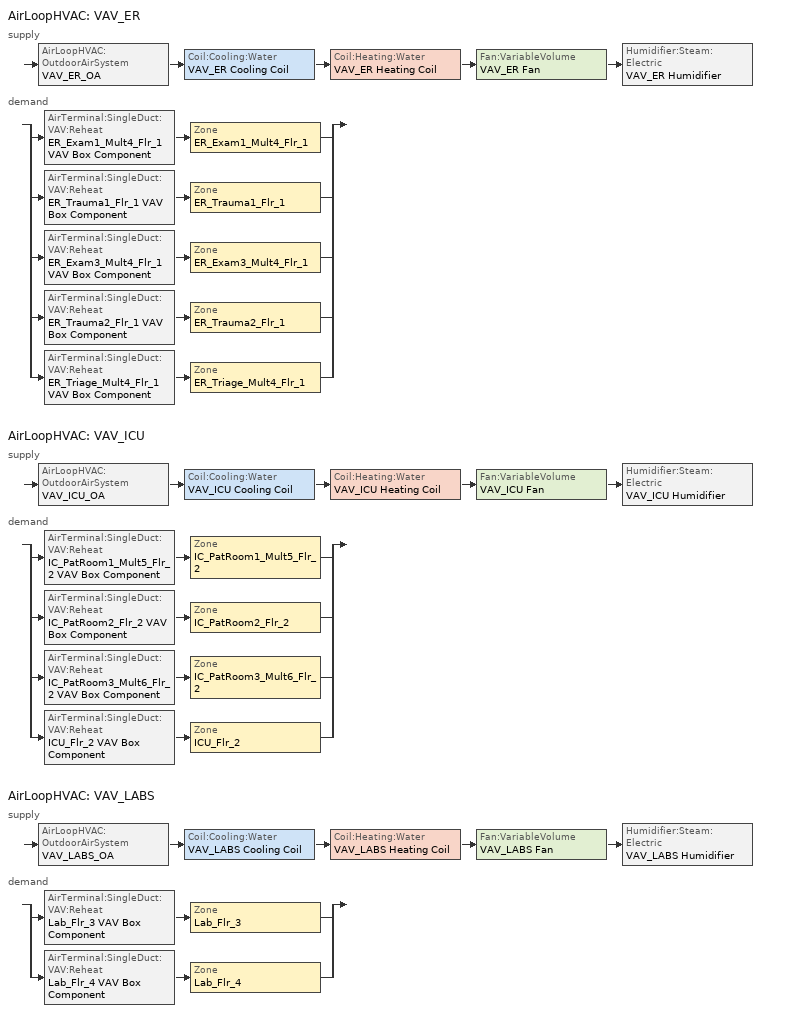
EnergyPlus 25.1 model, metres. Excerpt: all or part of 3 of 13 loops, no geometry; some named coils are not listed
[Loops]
AirLoopHVAC 'VAV_ER'
 supply: AirLoopHVAC:OutdoorAirSystem 'VAV_ER_OA' > Coil:Cooling:Water 'VAV_ER Cooling Coil' > Coil:Heating:Water 'VAV_ER Heating Coil' > Fan:VariableVolume 'VAV_ER Fan' > Humidifier:Steam:Electric 'VAV_ER Humidifier'
 demand: split
  | AirTerminal:SingleDuct:VAV:Reheat 'ER_Exam1_Mult4_Flr_1 VAV Box Component' > Zone 'ER_Exam1_Mult4_Flr_1'
  | AirTerminal:SingleDuct:VAV:Reheat 'ER_Trauma1_Flr_1 VAV Box Component' > Zone 'ER_Trauma1_Flr_1'
  | AirTerminal:SingleDuct:VAV:Reheat 'ER_Exam3_Mult4_Flr_1 VAV Box Component' > Zone 'ER_Exam3_Mult4_Flr_1'
  | AirTerminal:SingleDuct:VAV:Reheat 'ER_Trauma2_Flr_1 VAV Box Component' > Zone 'ER_Trauma2_Flr_1'
  | AirTerminal:SingleDuct:VAV:Reheat 'ER_Triage_Mult4_Flr_1 VAV Box Component' > Zone 'ER_Triage_Mult4_Flr_1'
AirLoopHVAC 'VAV_ICU'
 supply: AirLoopHVAC:OutdoorAirSystem 'VAV_ICU_OA' > Coil:Cooling:Water 'VAV_ICU Cooling Coil' > Coil:Heating:Water 'VAV_ICU Heating Coil' > Fan:VariableVolume 'VAV_ICU Fan' > Humidifier:Steam:Electric 'VAV_ICU Humidifier'
 demand: split
  | AirTerminal:SingleDuct:VAV:Reheat 'IC_PatRoom1_Mult5_Flr_2 VAV Box Component' > Zone 'IC_PatRoom1_Mult5_Flr_2'
  | AirTerminal:SingleDuct:VAV:Reheat 'IC_PatRoom2_Flr_2 VAV Box Component' > Zone 'IC_PatRoom2_Flr_2'
  | AirTerminal:SingleDuct:VAV:Reheat 'IC_PatRoom3_Mult6_Flr_2 VAV Box Component' > Zone 'IC_PatRoom3_Mult6_Flr_2'
  | AirTerminal:SingleDuct:VAV:Reheat 'ICU_Flr_2 VAV Box Component' > Zone 'ICU_Flr_2'
AirLoopHVAC 'VAV_LABS'
 supply: AirLoopHVAC:OutdoorAirSystem 'VAV_LABS_OA' > Coil:Cooling:Water 'VAV_LABS Cooling Coil' > Coil:Heating:Water 'VAV_LABS Heating Coil' > Fan:VariableVolume 'VAV_LABS Fan' > Humidifier:Steam:Electric 'VAV_LABS Humidifier'
 demand: split
  | AirTerminal:SingleDuct:VAV:Reheat 'Lab_Flr_3 VAV Box Component' > Zone 'Lab_Flr_3'
  | AirTerminal:SingleDuct:VAV:Reheat 'Lab_Flr_4 VAV Box Component' > Zone 'Lab_Flr_4'
[AirLoopHVAC] Design supply air flow rate=Autosize
VAV_ER; VAV_ICU; VAV_LABS
[AirTerminal:SingleDuct:VAV:Reheat] Availability schedule=ALWAYS_ON; Constant minimum air flow fraction=1; Convergence tolerance=0.001; Damper heating action=ReverseWithLimits; Maximum air flow rate=Autosize; Maximum flow fraction during reheat=0.5; Maximum hot water or steam flow rate=Autosize; Maximum reheat air temperature=40; Minimum hot water or steam flow rate=0; Zone minimum air flow input method=Constant
Name | Reheat coil
ER_Exam1_Mult4_Flr_1 VAV Box Component | ER_Exam1_Mult4_Flr_1 VAV Box Reheat Coil
ER_Exam3_Mult4_Flr_1 VAV Box Component | ER_Exam3_Mult4_Flr_1 VAV Box Reheat Coil
ER_Trauma1_Flr_1 VAV Box Component | ER_Trauma1_Flr_1 VAV Box Reheat Coil
ER_Trauma2_Flr_1 VAV Box Component | ER_Trauma2_Flr_1 VAV Box Reheat Coil
ER_Triage_Mult4_Flr_1 VAV Box Component | ER_Triage_Mult4_Flr_1 VAV Box Reheat Coil
ICU_Flr_2 VAV Box Component | ICU_Flr_2 VAV Box Reheat Coil
IC_PatRoom1_Mult5_Flr_2 VAV Box Component | IC_PatRoom1_Mult5_Flr_2 VAV Box Reheat Coil
IC_PatRoom2_Flr_2 VAV Box Component | IC_PatRoom2_Flr_2 VAV Box Reheat Coil
IC_PatRoom3_Mult6_Flr_2 VAV Box Component | IC_PatRoom3_Mult6_Flr_2 VAV Box Reheat Coil
Lab_Flr_3 VAV Box Component | Lab_Flr_3 VAV Box Reheat Coil
Lab_Flr_4 VAV Box Component | Lab_Flr_4 VAV Box Reheat Coil
[Coil:Cooling:Water] Availability schedule=Always_On; Design air flow rate=Autosize; Design inlet air humidity ratio=Autosize; Design inlet air temperature=Autosize; Design inlet water temperature=Autosize; Design outlet air humidity ratio=Autosize; Design outlet air temperature=Autosize; Design water flow rate=Autosize; Heat exchanger configuration=CrossFlow; Type of analysis=SimpleAnalysis
VAV_ER Cooling Coil; VAV_ICU Cooling Coil; VAV_LABS Cooling Coil
[Coil:Heating:Water] Availability schedule=Always_On; Maximum water flow rate=Autosize; Performance input method=UFactorTimesAreaAndDesignWaterFlowRate; Rated capacity=Autosize; Rated inlet air temperature=-20; Rated inlet water temperature=82.22; Rated outlet air temperature=12.8; Rated outlet water temperature=54.44; U factor times area value=Autosize
VAV_ER Heating Coil; VAV_ICU Heating Coil; VAV_LABS Heating Coil
[Controller:OutdoorAir] Economizer control action type=ModulateFlow; Economizer control type=NoEconomizer; Lockout type=LockoutWithHeating; Maximum outdoor air flow rate=Autosize; Minimum limit type=FixedMinimum; Minimum outdoor air flow rate=Autosize; Minimum outdoor air schedule=MinOA_Sched
Name | Minimum fraction of outdoor air schedule | Heat recovery bypass control type
VAV_ER_OA_Controller | VAV_ER_OAminOAFracSchedule
VAV_ICU_OA_Controller | VAV_ICU_OAminOAFracSchedule | BypassWhenOAFlowGreaterThanMinimum
VAV_LABS_OA_Controller | VAV_LABS_OAminOAFracSchedule
[Controller:WaterCoil] Actuator variable=Flow; Control variable=Temperature; Maximum actuated flow=Autosize; Minimum actuated flow=0
Name | Action | Controller convergence tolerance
VAV_ER_CoolC_Controller; VAV_ICU_CoolC_Controller; VAV_LABS_CoolC_Controller | Reverse
VAV_ER_HeatC_Controller; VAV_ICU_HeatC_Controller; VAV_LABS_HeatC_Controller | Normal | 0.0001
[DesignSpecification:OutdoorAir] Outdoor air method=Flow/Area
Name | Outdoor air flow per zone floor area
SZ DSOA ER_Exam1_Mult4_Flr_1; SZ DSOA ER_Exam3_Mult4_Flr_1; SZ DSOA ER_Trauma1_Flr_1; SZ DSOA ER_Trauma2_Flr_1; SZ DSOA ER_Triage_Mult4_Flr_1; SZ DSOA ICU_Flr_2; SZ DSOA IC_PatRoom1_Mult5_Flr_2; SZ DSOA IC_PatRoom2_Flr_2; SZ DSOA IC_PatRoom3_Mult6_Flr_2 | 0.00237066
SZ DSOA Lab_Flr_3; SZ DSOA Lab_Flr_4 | 0.0011684
[Fan:VariableVolume] Availability schedule=HVACOperationSchd; Fan power coefficient 5=0; Fan power minimum flow fraction=0.25; Fan power minimum flow rate input method=Fraction; Maximum flow rate=Autosize; Motor in airstream fraction=1
Name | Fan power coefficient 1 | Fan power coefficient 2 | Fan power coefficient 3 | Fan power coefficient 4 | Fan total efficiency | Motor efficiency | Pressure rise
VAV_ER Fan | 0.0408 | 0.088 | -0.0729 | 0.9437 | 0.6045 | 0.93 | 1314.72
VAV_ICU Fan | 0.0408 | 0.088 | -0.0729 | 0.9437 | 0.6045 | 0.93 | 1389.42
VAV_LABS Fan | 0.189848 | 0.31447 | 0.495682 | 0 | 0.59605 | 0.917 | 1314.72
[HeatExchanger:AirToAir:SensibleAndLatent]
VAV_ICU OA Heat Recovery: Availability schedule=Always_On; Frost control type=ExhaustOnly; Heat exchanger type=Rotary; Initial defrost time fraction=0.167; Latent effectiveness at 100 cooling air flow=0.6; Latent effectiveness at 100 heating air flow=0.6; Nominal electric power=1539.65; Nominal supply air flow rate=Autosize; Rate of defrost time fraction increase=1.44; Sensible effectiveness at 100 cooling air flow=0.75; Sensible effectiveness at 100 heating air flow=0.7; Supply air outlet temperature control=Yes; Threshold temperature=-23.3
[Humidifier:Steam:Electric] Availability schedule=Always_On; Rated capacity=3.72e-05; Rated fan power=0; Rated power=100000; Standby power=0
VAV_ER Humidifier; VAV_ICU Humidifier; VAV_LABS Humidifier
[SetpointManager:MixedAir] Control variable=Temperature
Name | Setpoint node or nodelist
VAV_ER_CoolC SAT Manager | VAV_ER_CoolC-VAV_ER_HeatCNode
VAV_ER_HeatC MixedAir Manager | VAV_ER_HeatC-VAV_ER FanNode
VAV_ER_OAMixed Air Temp Manager | VAV_ER_OA-VAV_ER_CoolCNode
VAV_ICU_CoolC SAT Manager | VAV_ICU_CoolC-VAV_ICU_HeatCNode
VAV_ICU_HeatC MixedAir Manager | VAV_ICU_HeatC-VAV_ICU FanNode
VAV_ICU_OAMixed Air Temp Manager | VAV_ICU_OA-VAV_ICU_CoolCNode
VAV_LABS_CoolC SAT Manager | VAV_LABS_CoolC-VAV_LABS_HeatCNode
VAV_LABS_HeatC MixedAir Manager | VAV_LABS_HeatC-VAV_LABS FanNode
VAV_LABS_OAMixed Air Temp Manager | VAV_LABS_OA-VAV_LABS_CoolCNode
[SetpointManager:MultiZone:Humidity:Maximum]
Name | Hvac air loop | Setpoint node or nodelist
VAV_ER CoolC HUMRAT setpoint | VAV_ER | VAV_ER_CoolC-VAV_ER_HeatCNode
VAV_ICU CoolC HUMRAT setpoint | VAV_ICU | VAV_ICU_CoolC-VAV_ICU_HeatCNode
VAV_LABS CoolC HUMRAT setpoint | VAV_LABS | VAV_LABS_CoolC-VAV_LABS_HeatCNode
[SetpointManager:MultiZone:Humidity:Minimum]
Name | Hvac air loop | Setpoint node or nodelist
VAV_ER Humidifier HUMRAT setpoint | VAV_ER | VAV_ER Supply Equipment Outlet Node
VAV_ICU Humidifier HUMRAT setpoint | VAV_ICU | VAV_ICU Supply Equipment Outlet Node
VAV_LABS Humidifier HUMRAT setpoint | VAV_LABS | VAV_LABS Supply Equipment Outlet Node
[SetpointManager:OutdoorAirPretreat]
VAV_ICU Heat Exchanger Supply Air Temp Manager: Control variable=Temperature; Maximum setpoint humidity ratio=1; Maximum setpoint temperature=99; Minimum setpoint humidity ratio=1e-05; Minimum setpoint temperature=-99; Setpoint node or nodelist=VAV_ICU Heat Recovery Outlet Node
[Sizing:System] 100 outdoor air in cooling=No; 100 outdoor air in heating=No; Central cooling design supply air humidity ratio=0.0085; Central cooling design supply air temperature=12.8; Central heating design supply air humidity ratio=0.008; Central heating design supply air temperature=-15; Central heating maximum system air flow ratio=1; Cooling supply air flow rate=0; Cooling supply air flow rate method=DesignDay; Design outdoor air flow rate=Autosize; Heating supply air flow rate=0; Heating supply air flow rate method=DesignDay; Precool design humidity ratio=0.008; Precool design temperature=12.8; Preheat design humidity ratio=0.008; Preheat design temperature=7; System outdoor air method=ZoneSum; Type of load to size on=Sensible
Name | Type of zone sum to use
VAV_ER; VAV_ICU | NonCoincident
VAV_LABS | Coincident
[Sizing:Zone] Cooling design air flow rate=0; Cooling minimum air flow fraction=0; Heating design air flow method=DesignDay; Heating design air flow rate=0; Zone cooling design supply air humidity ratio=0.0085; Zone cooling design supply air humidity ratio difference=0.005; Zone cooling design supply air temperature=12.8; Zone cooling design supply air temperature input method=SupplyAirTemperature; Zone heating design supply air humidity ratio=0.008; Zone heating design supply air temperature=40; Zone heating design supply air temperature input method=SupplyAirTemperature; Zone humidification design supply air humidity ratio difference=0.005; Zone latent cooling design supply air humidity ratio input method=HumidityRatioDifference; Zone latent heating design supply air humidity ratio input method=HumidityRatioDifference; Zone load sizing method=Sensible Load Only No Latent Load
Name | Cooling design air flow method | Cooling minimum air flow per zone floor area | Design specification outdoor air object
ER_Exam1_Mult4_Flr_1 | DesignDayWithLimit | 0.0142221 | SZ DSOA ER_Exam1_Mult4_Flr_1
ER_Trauma1_Flr_1 | DesignDayWithLimit | 0.0142221 | SZ DSOA ER_Trauma1_Flr_1
ER_Exam3_Mult4_Flr_1 | DesignDayWithLimit | 0.0142221 | SZ DSOA ER_Exam3_Mult4_Flr_1
ER_Trauma2_Flr_1 | DesignDayWithLimit | 0.0142221 | SZ DSOA ER_Trauma2_Flr_1
ER_Triage_Mult4_Flr_1 | DesignDayWithLimit | 0.0142221 | SZ DSOA ER_Triage_Mult4_Flr_1
IC_PatRoom1_Mult5_Flr_2 | DesignDayWithLimit | 0.00711111 | SZ DSOA IC_PatRoom1_Mult5_Flr_2
IC_PatRoom2_Flr_2 | DesignDayWithLimit | 0.00711111 | SZ DSOA IC_PatRoom2_Flr_2
IC_PatRoom3_Mult6_Flr_2 | DesignDayWithLimit | 0.00711111 | SZ DSOA IC_PatRoom3_Mult6_Flr_2
ICU_Flr_2 | DesignDayWithLimit | 0.00711111 | SZ DSOA ICU_Flr_2
Lab_Flr_3 | DesignDay |  | SZ DSOA Lab_Flr_3
Lab_Flr_4 | DesignDay |  | SZ DSOA Lab_Flr_4
[ThermostatSetpoint:DualSetpoint] Cooling setpoint temperature schedule=ClgSetP_Sch; Heating setpoint temperature schedule=HtgSetP_Sch
ER_Exam1_Mult4_Flr_1 Dual SP Control; ER_Exam3_Mult4_Flr_1 Dual SP Control; ER_Trauma1_Flr_1 Dual SP Control; ER_Trauma2_Flr_1 Dual SP Control; ER_Triage_Mult4_Flr_1 Dual SP Control; ICU_Flr_2 Dual SP Control; IC_PatRoom1_Mult5_Flr_2 Dual SP Control; IC_PatRoom2_Flr_2 Dual SP Control; IC_PatRoom3_Mult6_Flr_2 Dual SP Control; Lab_Flr_3 Dual SP Control; Lab_Flr_4 Dual SP Control
[ZoneControl:Thermostat] Control type schedule=Dual Zone Control Type Sched
Name | Zone or zonelist | Control 1
ER_Exam1_Mult4_Flr_1 Thermostat | ER_Exam1_Mult4_Flr_1 | ER_Exam1_Mult4_Flr_1 Dual SP Control
ER_Exam3_Mult4_Flr_1 Thermostat | ER_Exam3_Mult4_Flr_1 | ER_Exam3_Mult4_Flr_1 Dual SP Control
ER_Trauma1_Flr_1 Thermostat | ER_Trauma1_Flr_1 | ER_Trauma1_Flr_1 Dual SP Control
ER_Trauma2_Flr_1 Thermostat | ER_Trauma2_Flr_1 | ER_Trauma2_Flr_1 Dual SP Control
ER_Triage_Mult4_Flr_1 Thermostat | ER_Triage_Mult4_Flr_1 | ER_Triage_Mult4_Flr_1 Dual SP Control
ICU_Flr_2 Thermostat | ICU_Flr_2 | ICU_Flr_2 Dual SP Control
IC_PatRoom1_Mult5_Flr_2 Thermostat | IC_PatRoom1_Mult5_Flr_2 | IC_PatRoom1_Mult5_Flr_2 Dual SP Control
IC_PatRoom2_Flr_2 Thermostat | IC_PatRoom2_Flr_2 | IC_PatRoom2_Flr_2 Dual SP Control
IC_PatRoom3_Mult6_Flr_2 Thermostat | IC_PatRoom3_Mult6_Flr_2 | IC_PatRoom3_Mult6_Flr_2 Dual SP Control
Lab_Flr_3 Thermostat | Lab_Flr_3 | Lab_Flr_3 Dual SP Control
Lab_Flr_4 Thermostat | Lab_Flr_4 | Lab_Flr_4 Dual SP Control
[Zone equipment]
ER_Exam1_Mult4_Flr_1: ER_Exam1_Mult4_Flr_1 VAV Box Component
ER_Exam3_Mult4_Flr_1: ER_Exam3_Mult4_Flr_1 VAV Box Component
ER_Trauma1_Flr_1: ER_Trauma1_Flr_1 VAV Box Component
ER_Trauma2_Flr_1: ER_Trauma2_Flr_1 VAV Box Component
ER_Triage_Mult4_Flr_1: ER_Triage_Mult4_Flr_1 VAV Box Component
ICU_Flr_2: ICU_Flr_2 VAV Box Component
IC_PatRoom1_Mult5_Flr_2: IC_PatRoom1_Mult5_Flr_2 VAV Box Component
IC_PatRoom2_Flr_2: IC_PatRoom2_Flr_2 VAV Box Component
IC_PatRoom3_Mult6_Flr_2: IC_PatRoom3_Mult6_Flr_2 VAV Box Component
Lab_Flr_3: Lab_Flr_3 VAV Box Component
Lab_Flr_4: Lab_Flr_4 VAV Box Component
[Schedule:Compact]
ALWAYS_ON; HVACOperationSchd; MinOA_Sched; VAV_LABS_OAminOAFracSchedule: Through: 12/31, For: AllDays, Until: 24:00, 1
CLGSETP_SCH: Through: 12/31, For: AllDays, Until: 24:00, 24
Dual Zone Control Type Sched: Through: 12/31, For: AllDays, Until: 24:00, 4
HTGSETP_SCH: Through: 12/31, For: ALLDays, Until: 24:00, 21
VAV_ER_OAminOAFracSchedule; VAV_ICU_OAminOAFracSchedule: Through: 12/31, For: AllDays, Until: 24:00, 0.33
